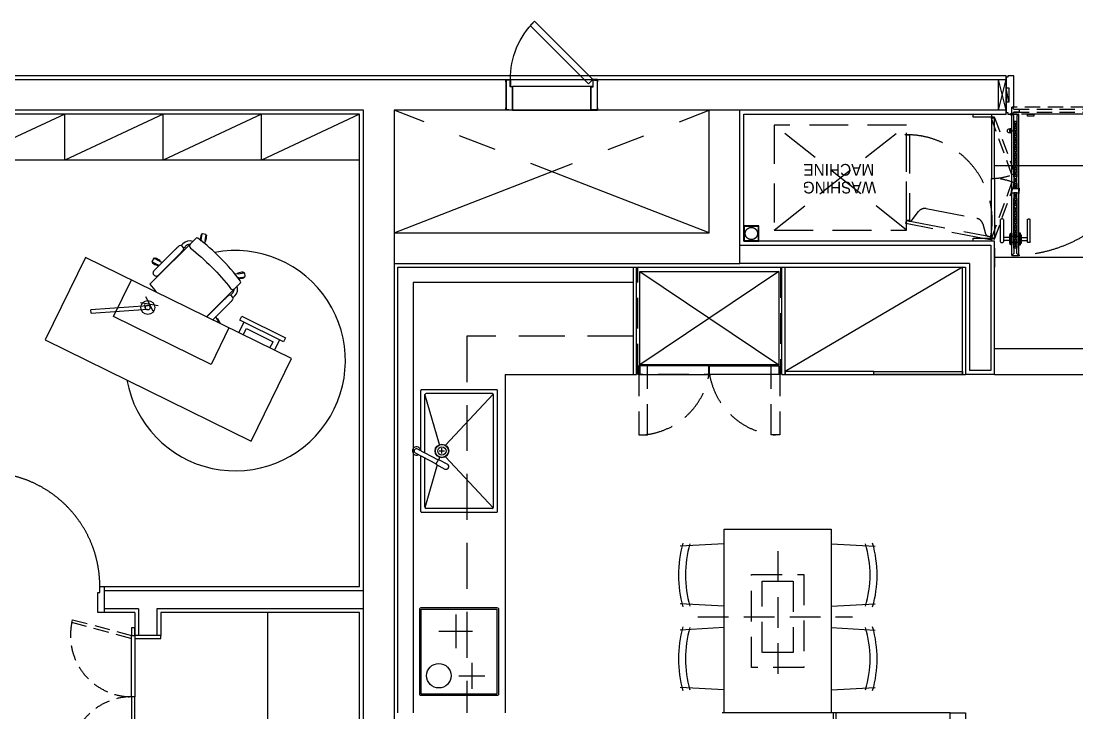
# Model space of a CAD drawing. Header units: millimetres. Extents: x 10000 to 302800, y 6800 to 229018.
# Drawn here: x 191841 to 198741, y 23342 to 27859 of the extents above; entities that cross this region are included whole.
import ezdxf

# ---------------------------------------------------------------- set-up
doc = ezdxf.new("R2010")
doc.units = ezdxf.units.MM
doc.header["$LTSCALE"] = 400
doc.header["$MEASUREMENT"] = 0
for name, pattern in [('X-ROOM TYPE-SR-1.3+1.7Bay$0$4402_Xref_Grd Flr Pln$0$HIDDEN', [0.375, 0.25, -0.125]), ('X-ROOM TYPE-SR-1.3+1.7Bay$0$CENTER', [2, 1.25, -0.25, 0.25, -0.25]), ('X-ROOM TYPE-SR-1.3+1.7Bay$0$CONTINOUS', [0]), ('X-ROOM TYPE-SR-1.3+1.7Bay$0$HIDDEN', [0.375, 0.25, -0.125]), ('X-ROOM TYPE-SR-1.3+1.7Bay$0$PHANTOM2', [1.25, 0.625, -0.125, 0.125, -0.125, 0.125, -0.125]), ('X-ROOM TYPE-SR-1.3+1.7Bay$0$X-ROOM TYPE-HOTEL-DS-1$0$DASHED', [3, 2, -1]), ('X-ROOM TYPE-SR-1.3+1.7Bay$0$X-ROOM TYPE-SR-2bay_1$0$X-ROOM TYPE-SR-1.3+1.7Bay$0$HIDDEN2', [4.7625, 3.175, -1.5875]), ('X-ROOM TYPE-SR-1.3+1.7Bay$0$X-ROOM TYPE-SR-2bay_1$0$X-ROOM TYPE-SR-3Bay$0$HIDDEN2', [4.7625, 3.175, -1.5875]), ('X-ROOM TYPE-SR-3Bay$0$CONTINOUS', [0]), ('X-ROOM TYPE-SR-3Bay$0$HIDDEN', [0.375, 0.25, -0.125]), ('X-ROOM TYPE-SR-3Bay$0$X-ROOM TYPE-SR-2bay_1$0$PHANTOM2', [1.25, 0.625, -0.125, 0.125, -0.125, 0.125, -0.125])]:
    doc.linetypes.add(name, pattern=pattern)
doc.layers.get('0').update_dxf_attribs({"linetype": 'CONTINUOUS'})
for name, color, linetype in [('A-TXT1', 3, 'CONTINUOUS'), ('X-INT-HOTEL-9F~20F$0$A-DOOR', 4, 'CONTINUOUS'), ('X-ROOM TYPE-SR-1.3+1.7Bay$0$.WA_Built-in_Lower', 252, 'CONTINUOUS'), ('X-ROOM TYPE-SR-1.3+1.7Bay$0$.WA_Door', 252, 'CONTINUOUS'), ('X-ROOM TYPE-SR-1.3+1.7Bay$0$.WA_Door Swing', 252, 'CONTINUOUS'), ('X-ROOM TYPE-SR-1.3+1.7Bay$0$.WA_Door-closed', 252, 'CONTINUOUS'), ('X-ROOM TYPE-SR-1.3+1.7Bay$0$.WA_Floor-Fin', 252, 'CONTINUOUS'), ('X-ROOM TYPE-SR-1.3+1.7Bay$0$.WA_FP_Furn', 252, 'X-ROOM TYPE-SR-1.3+1.7Bay$0$CONTINOUS'), ('X-ROOM TYPE-SR-1.3+1.7Bay$0$.WA_Light', 252, 'CONTINUOUS'), ('X-ROOM TYPE-SR-1.3+1.7Bay$0$.WA_METAL', 252, 'CONTINUOUS'), ('X-ROOM TYPE-SR-1.3+1.7Bay$0$.WA_Sani-Fix', 252, 'CONTINUOUS'), ('X-ROOM TYPE-SR-1.3+1.7Bay$0$.WA_SANIDRAIN', 252, 'CONTINUOUS'), ('X-ROOM TYPE-SR-1.3+1.7Bay$0$.WA_Wall', 252, 'CONTINUOUS'), ('X-ROOM TYPE-SR-1.3+1.7Bay$0$.WA_Wall-Fin', 252, 'CONTINUOUS'), ('X-ROOM TYPE-SR-1.3+1.7Bay$0$.WA_Wall-Finish', 252, 'CONTINUOUS'), ('X-ROOM TYPE-SR-1.3+1.7Bay$0$A-OPEN2', 252, 'X-ROOM TYPE-SR-1.3+1.7Bay$0$X-ROOM TYPE-HOTEL-DS-1$0$DASHED'), ('X-ROOM TYPE-SR-1.3+1.7Bay$0$A-WALD', 7, 'CONTINUOUS'), ('X-ROOM TYPE-SR-1.3+1.7Bay$0$WA_Door_Frame', 252, 'CONTINUOUS'), ('X-ROOM TYPE-SR-1.3+1.7Bay$0$WA_DoorHatch', 252, 'CONTINUOUS'), ('X-ROOM TYPE-SR-1.3+1.7Bay$0$WDHAT', 252, 'CONTINUOUS'), ('X-ROOM TYPE-SR-1.3+1.7Bay$0$X-ROOM TYPE-SR-1.3+1.7Bay$0$.WA_Furn', 252, 'CONTINUOUS'), ('X-ROOM TYPE-SR-1.3+1.7Bay$0$X-ROOM TYPE-SR-2bay_1$0$0-RefEdit0', 252, 'CONTINUOUS'), ('X-ROOM TYPE-SR-3Bay$0$.WA_Built-in_Lower', 252, 'CONTINUOUS'), ('X-ROOM TYPE-SR-3Bay$0$.WA_Door Swing', 252, 'CONTINUOUS'), ('X-ROOM TYPE-SR-3Bay$0$.WA_FP_Furn', 252, 'X-ROOM TYPE-SR-3Bay$0$CONTINOUS'), ('X-ROOM TYPE-SR-3Bay$0$.WA_Furn', 252, 'CONTINUOUS'), ('X-ROOM TYPE-SR-3Bay$0$.WA_Wall-Finish', 252, 'CONTINUOUS'), ('X-ROOM TYPE-SR-3Bay$0$A-WALD', 7, 'CONTINUOUS'), ('X-ROOM TYPE-SR-3Bay$0$X-ROOM TYPE-SR-2bay_1$0$__Door-bomba', 252, 'CONTINUOUS')]:
    doc.layers.add(name, color=color, linetype=linetype)
doc.styles.add('X-ROOM TYPE-SR-1.3+1.7Bay$0$X-ROOM TYPE-SR-2bay_1$0$X-ROOM TYPE-SR-1.3+1.7Bay$0$HY울릉도L', font='')
doc.styles.get('X-ROOM TYPE-SR-1.3+1.7Bay$0$X-ROOM TYPE-SR-2bay_1$0$X-ROOM TYPE-SR-1.3+1.7Bay$0$HY울릉도L').set_extended_font_data('HYGothic-Extra')

# ---------------------------------------------------------------- blocks, each defined once
blk = doc.blocks.new('X-ROOM TYPE-SR-1.3+1.7Bay$0$REF-604L')
at = {"layer": 'X-ROOM TYPE-SR-1.3+1.7Bay$0$.WA_Built-in_Lower', "ltscale": 2}
for p, q in [((-454, 27), (454, 638)), ((454, 27), (-454, 638))]:
    blk.add_line(p, q, dxfattribs=at)
at = {"layer": 'X-ROOM TYPE-SR-1.3+1.7Bay$0$.WA_Built-in_Lower', "linetype": 'X-ROOM TYPE-SR-1.3+1.7Bay$0$HIDDEN', "ltscale": 2}
for points in [[(-461, 643), (-461, 1095), (-404, 1095), (-404, 643)], [(461, 643), (461, 1095), (404, 1095), (404, 643)], [(-466, 700), (466, 700), (466, 0), (-466, 0)]]:
    blk.add_lwpolyline(points, close=True, dxfattribs=at)
at = {"layer": 'X-ROOM TYPE-SR-1.3+1.7Bay$0$.WA_Built-in_Lower'}
for points in [[(-454, 700), (-2, 700), (-2, 643), (-454, 643)], [(2, 643), (454, 643), (454, 700), (2, 700)], [(-454, 638), (454, 638), (454, 27), (-454, 27)]]:
    blk.add_lwpolyline(points, close=True, dxfattribs=at)
at = {"layer": 'X-ROOM TYPE-SR-1.3+1.7Bay$0$.WA_Built-in_Lower', "linetype": 'X-ROOM TYPE-SR-1.3+1.7Bay$0$HIDDEN', "ltscale": 2}
for centre, start, end in [((-470.1, 621.9), 9.47317, 85.45172), ((470.1, 621.9), 94.54828, 170.52683)]:
    blk.add_arc(centre, 474.6, start, end, dxfattribs=at)
blk = doc.blocks.new('X-ROOM TYPE-SR-1.3+1.7Bay$0$X-ROOM TYPE-SR-2bay_1$0$WASHING MACHINE')
at = {"layer": 'X-ROOM TYPE-SR-1.3+1.7Bay$0$X-ROOM TYPE-SR-2bay_1$0$0-RefEdit0', "color": 8, "linetype": 'X-ROOM TYPE-SR-1.3+1.7Bay$0$X-ROOM TYPE-SR-2bay_1$0$X-ROOM TYPE-SR-1.3+1.7Bay$0$HIDDEN2', "ltscale": 0.2}
for p, q in [((0, 343), (-864, -343)), ((-864, 343), (0, -343))]:
    blk.add_line(p, q, dxfattribs=at)
for points in [[(-1414, 385.5), (-1410.2, 405.2), (-860.2, 299.6), (-864, 280), (-1414, 385.5)], [(-864, -280), (-884, -280), (-884, 280), (-864, 280), (-864, -280)]]:
    blk.add_lwpolyline(points, dxfattribs=at)
blk.add_lwpolyline([(-864, 280), (-881.3, 283.3, 0.284079), (-901, 275.8), (-942.6, 221.4, -0.284079), (-991.8, 202.7), (-1323.9, 266.4, -0.284079), (-1362.6, 302), (-1381.2, 368, 0.284079), (-1396.6, 382.2), (-1414, 385.5)], format="xyb", dxfattribs=at)
blk.add_lwpolyline([(-864, 343), (-864, -343), (0, -343), (0, 343)], close=True, dxfattribs=at)
blk.add_arc((-864, 280), 560, 167.09298, 279.13969, dxfattribs=at)
at = {"layer": 'X-ROOM TYPE-SR-1.3+1.7Bay$0$X-ROOM TYPE-SR-2bay_1$0$0-RefEdit0', "color": 8, "linetype": 'X-ROOM TYPE-SR-1.3+1.7Bay$0$X-ROOM TYPE-SR-2bay_1$0$X-ROOM TYPE-SR-1.3+1.7Bay$0$HIDDEN2', "ltscale": 0.2, "style": 'X-ROOM TYPE-SR-1.3+1.7Bay$0$X-ROOM TYPE-SR-2bay_1$0$X-ROOM TYPE-SR-1.3+1.7Bay$0$HY울릉도L'}
for s, p in [('WASHING', (-665.6, 26.5)), ('MACHINE', (-653.2, -89.5))]:
    blk.add_text(s, height=76.8, dxfattribs=at).set_placement(p)
blk = doc.blocks.new('X-ROOM TYPE-SR-1.3+1.7Bay$0$X-ROOM TYPE-SR-1.3+1.7Bay$0$X-ROOM TYPE-SR-1.3+1.7Bay$0$A$Ca1b52838')
at = {"layer": 'X-ROOM TYPE-SR-1.3+1.7Bay$0$.WA_Sani-Fix', "ltscale": 150}
for p, q in [((420, 390), (420, 170)), ((530, 280), (310, 280)), ((130, 260), (130, 90)), ((215, 175), (45, 175))]:
    blk.add_line(p, q, dxfattribs=at)
blk.add_lwpolyline([(10, 515), (565, 515, -0.414214), (575, 505), (575, 10, -0.414214), (565, 0), (10, 0, -0.414214), (0, 10), (0, 505, -0.414214)], format="xyb", close=True, dxfattribs=at)
blk.add_lwpolyline([(10, 505), (565, 505), (565, 10), (10, 10)], close=True, dxfattribs=at)
blk.add_circle((130, 390), 80, dxfattribs=at)
blk = doc.blocks.new('X-ROOM TYPE-SR-1.3+1.7Bay$0$X-ROOM TYPE-SR-1.3+1.7Bay$0$X-ROOM TYPE-SR-1.3+1.7Bay$0$A$Ca76cda80')
at = {"layer": 'X-ROOM TYPE-SR-1.3+1.7Bay$0$.WA_Sani-Fix'}
for p, q in [((0, 795), (0, 5)), ((495, 800), (5, 800)), ((25, 765), (25, 757)), ((25, 765), (25, 35)), ((27.3, 771.4), (338.6, 437.4)), ((35, 775), (465, 775)), ((393.5, 491.4), (473.3, 770.6)), ((475, 765), (475, 445.1)), ((500, 795), (500, 431.9)), ((385, 455.2), (326.6, 485.9)), ((401.8, 487), (343.4, 517.7)), ((385, 455.2), (401.8, 487)), ((536.4, 412.8), (400.4, 484.3)), ((362.6, 417.5), (362.6, 382.5)), ((379.2, 441.3), (383.4, 456)), ((520.6, 387.2), (386.4, 457.8)), ((27.3, 28.6), (338.6, 362.6)), ((380.1, 400), (345.1, 400)), ((379.2, 358.7), (473.3, 29.4)), ((475, 411.2), (475, 35)), ((500, 398.1), (500, 5)), ((35, 25), (465, 25)), ((5, 0), (495, 0))]:
    blk.add_line(p, q, dxfattribs=at)
for radius in [44.5, 42.5, 27.5]:
    blk.add_circle((362.6, 400), radius, dxfattribs=at)
for centre, radius, start, end in [((5, 795), 5, 90, 180), ((35, 765), 10, 90, 180), ((465, 765), 10, 0, 90), ((495, 795), 5, 0, 90), ((335, 501.8), 18, 62.24537, 242.24537), ((528.5, 400), 27.5, 185.21371, 119.27704), ((528.5, 400), 15, 238.32081, 58.32081), ((5, 5), 5, 180, 270), ((35, 35), 10, 180, 270), ((465, 35), 10, 270, 0), ((495, 5), 5, 270, 0)]:
    blk.add_arc(centre, radius, start, end, dxfattribs=at)
blk = doc.blocks.new('X-ROOM TYPE-SR-1.3+1.7Bay$0$A$C025413A3')
at = {"layer": 'X-ROOM TYPE-SR-1.3+1.7Bay$0$.WA_SANIDRAIN', "color": 8, "linetype": 'X-ROOM TYPE-SR-1.3+1.7Bay$0$HIDDEN', "ltscale": 100, "elevation": 0}
for points in [[(0, 0), (100, 0), (100, 100), (0, 100)], [(3.8, 3.8), (96.2, 3.8), (96.2, 96.1), (3.8, 96.1)]]:
    blk.add_lwpolyline(points, close=True, dxfattribs=at)
at = {"layer": 'X-ROOM TYPE-SR-1.3+1.7Bay$0$.WA_SANIDRAIN', "color": 8, "linetype": 'X-ROOM TYPE-SR-1.3+1.7Bay$0$HIDDEN', "ltscale": 100}
blk.add_circle((49.9, 50, 0), 39.9, dxfattribs=at)
blk = doc.blocks.new('X-ROOM TYPE-SR-1.3+1.7Bay$0$A$C4E1533E5')
at = {"layer": 'X-ROOM TYPE-SR-1.3+1.7Bay$0$WA_DoorHatch', "color": 8, "linetype": 'X-ROOM TYPE-SR-1.3+1.7Bay$0$HIDDEN'}
for p, q in [((-917, 280.4), (-515.1, 280.4)), ((-905, 268.4), (-917, 280.4)), ((-838.5, 290.7), (-781.5, 290.7)), ((-829.9, 280.4), (-829.9, 225.1)), ((-820, 295.7), (-820, 335.7)), ((-800, 295.7), (-800, 335.7)), ((-790.1, 280.4), (-790.1, 225.1)), ((-515.1, 283.4), (-500.1, 283.4)), ((-515.1, 280.4), (-500.1, 280.4)), ((-515.1, 280.4), (-515.1, 235.4)), ((-485, 283.4), (-500, 283.4)), ((-485, 280.4), (-500, 280.4)), ((-485.1, 280.4), (0, 280.4, 0)), ((-485, 280.4), (-485.1, 235.4)), ((-917, 235.4, 0), (-507.1, 235.4)), ((-515.1, 268.4), (-898.1, 268.4)), ((-515.1, 247.4), (-898.1, 247.4)), ((-838.5, 225.1), (-781.5, 225.1)), ((-820, 220.1), (-820, 180.1)), ((-800, 220.1), (-800, 180.1)), ((-515.1, 235.4), (-485.1, 235.4)), ((-515.1, 235.4), (-500.1, 235.4)), ((-515.1, 232.4), (-500.1, 232.4)), ((-485, 235.4), (-500, 235.4)), ((-485, 232.4), (-500, 232.4)), ((-12, 268.4, 0), (-485.1, 268.4)), ((-12, 247.4, 0), (-485.1, 247.4)), ((-485.1, 235.4), (0, 235.4, 0))]:
    blk.add_line(p, q, dxfattribs=at)
at = {"layer": 'X-ROOM TYPE-SR-1.3+1.7Bay$0$WA_DoorHatch', "color": 8, "linetype": 'X-ROOM TYPE-SR-1.3+1.7Bay$0$HIDDEN', "ltscale": 100}
for p, q in [((0, 280.4, 0), (-12, 268.4, 0)), ((0, 235.4, 0), (-12, 247.4, 0))]:
    blk.add_line(p, q, dxfattribs=at)
at = {"layer": 'X-ROOM TYPE-SR-1.3+1.7Bay$0$WA_DoorHatch', "color": 8, "linetype": 'X-ROOM TYPE-SR-1.3+1.7Bay$0$HIDDEN'}
for points in [[(-828.3, 355.7), (-683.1, 355.7)], [(-781.5, 290.7), (-771.8, 290.7), (-771.8, 280.4), (-848.2, 280.4), (-848.2, 290.7), (-838.5, 290.7)], [(-781.5, 290.7), (-781.5, 295.7), (-838.5, 295.7), (-838.5, 290.7)], [(-683.1, 335.7), (-828.3, 335.7)], [(-781.5, 225.1), (-771.8, 225.1), (-771.8, 235.4), (-848.2, 235.4), (-848.2, 225.1), (-838.5, 225.1)], [(-781.5, 225.1), (-781.5, 220.1), (-838.5, 220.1), (-838.5, 225.1)], [(-683.1, 180.1), (-828.3, 180.1)], [(-828.3, 160.1), (-683.1, 160.1)]]:
    blk.add_lwpolyline(points, dxfattribs=at)
at = {"layer": 'X-ROOM TYPE-SR-1.3+1.7Bay$0$WA_DoorHatch', "color": 8, "linetype": 'X-ROOM TYPE-SR-1.3+1.7Bay$0$HIDDEN', "elevation": 0}
blk.add_lwpolyline([(-869, 268.4), (-905, 268.4), (-917, 280.4), (-917, 235.4), (-905, 247.4), (-869, 247.4)], close=True, dxfattribs=at)
at = {"layer": 'X-ROOM TYPE-SR-1.3+1.7Bay$0$WA_DoorHatch', "color": 8, "linetype": 'X-ROOM TYPE-SR-1.3+1.7Bay$0$HIDDEN', "ltscale": 111, "elevation": 0}
blk.add_lwpolyline([(-102, 280.4), (-143.8, 280.4), (-143.8, 293), (-102, 293)], close=True, dxfattribs=at)
at = {"layer": 'X-ROOM TYPE-SR-1.3+1.7Bay$0$WA_DoorHatch', "color": 8, "linetype": 'X-ROOM TYPE-SR-1.3+1.7Bay$0$HIDDEN', "ltscale": 100}
blk.add_lwpolyline([(-48, 268.4), (-12, 268.4), (0, 280.4), (0, 235.4), (-12, 247.4), (-48, 247.4)], close=True, dxfattribs=at)
blk.add_circle((4, 281.4, 0), 6, dxfattribs=at)
at = {"layer": 'X-ROOM TYPE-SR-1.3+1.7Bay$0$WA_DoorHatch', "color": 8, "linetype": 'X-ROOM TYPE-SR-1.3+1.7Bay$0$HIDDEN'}
for centre, radius, start, end in [((-820.4, 345.7), 12.8, 128.41928, 231.58072), ((-691, 345.7), 12.8, 308.41928, 51.58072), ((-515.1, 280.4), 3, 90, 180), ((-485, 280.4), 3, 359.92305, 89.92305), ((-515.1, 235.4), 3, 180, 270), ((-485, 235.4), 3, 270.07695, 0.07695), ((-820.4, 170.1), 12.8, 128.41928, 231.58072), ((-691, 170.1), 12.8, 308.41928, 51.58072)]:
    blk.add_arc(centre, radius, start, end, dxfattribs=at)
blk = doc.blocks.new('X-ROOM TYPE-SR-1.3+1.7Bay$0$DoorLever')
at = {"layer": 'X-ROOM TYPE-SR-1.3+1.7Bay$0$WA_DoorHatch', "color": 8, "linetype": 'X-ROOM TYPE-SR-1.3+1.7Bay$0$HIDDEN', "ltscale": 10}
for p, q in [((-28.5, 10.3), (28.5, 10.3)), ((-10, 15.3), (-10, 55.3)), ((10, 15.3), (10, 55.3))]:
    blk.add_line(p, q, dxfattribs=at)
for points in [[(-18.3, 75.3), (126.9, 75.3)], [(28.5, 10.3), (38.2, 10.3), (38.2, 0), (-38.2, 0), (-38.2, 10.3), (-28.5, 10.3)], [(28.5, 10.3), (28.5, 15.3), (-28.5, 15.3), (-28.5, 10.3)], [(126.9, 55.3), (-18.3, 55.3)]]:
    blk.add_lwpolyline(points, dxfattribs=at)
for centre, start, end in [((-10.4, 65.3), 128.41928, 231.58072), ((119, 65.3), 308.41928, 51.58072)]:
    blk.add_arc(centre, 12.8, start, end, dxfattribs=at)
blk = doc.blocks.new('X-ROOM TYPE-SR-1.3+1.7Bay$0$A$C2C2E16A4')
at = {"layer": 'X-ROOM TYPE-SR-1.3+1.7Bay$0$.WA_Door'}
h = blk.add_hatch(dxfattribs=at)
h.set_pattern_fill('_USER', color=256, scale=2, angle=407.28619, style=0, pattern_type=0)
h.set_pattern_definition([(312.7138112, (-186875.133, 561027.7054), (-1.469502205, -1.3566736044), [])])
h.paths.add_polyline_path([(-261, 108.9, 0.414214), (-245.4, 94.5), (-246.6, 124.5, 0.414214)])
h = blk.add_hatch(dxfattribs=at)
h.set_pattern_fill('_USER', color=256, scale=2, angle=407.28619, style=0, pattern_type=0)
h.set_pattern_definition([(312.7138112, (-186875.5364, 561027.707), (-1.469502205, -1.3566736044), [])])
h.paths.add_polyline_path([(-260.6, 108.9, 0.414214), (-245, 94.5), (-246.2, 124.5, 0.414214)])
at = {"layer": 'X-ROOM TYPE-SR-1.3+1.7Bay$0$.WA_Door', "ltscale": 150}
for p, q in [((-293, 875.4, 0), (-272, 831.4, 0)), ((-293, 831.4, 0), (-272, 875.4, 0)), ((-293, 831.4, 0), (-272, 788.4, 0)), ((-293, 788.4, 0), (-272, 831.4, 0)), ((-293, 788.4, 0), (-272, 743.4, 0)), ((-293, 743.4, 0), (-272, 788.4, 0)), ((-293, 743.4, 0), (-272, 698.4, 0)), ((-293, 698.4, 0), (-272, 743.4, 0)), ((-293, 698.4, 0), (-272, 653.4, 0)), ((-293, 653.4, 0), (-272, 698.4, 0)), ((-293, 653.4, 0), (-272, 595.3, 0)), ((-293, 595.3, 0), (-272, 653.4, 0)), ((-293, 595.3, 0), (-272, 550.3, 0)), ((-293, 550.3, 0), (-272, 595.3, 0)), ((-293, 514.9, 0), (-272, 550.3, 0)), ((-293, 550.3, 0), (-272, 514.9, 0)), ((-293, 485.3, 0), (-272, 453.2)), ((-293, 453.2), (-272, 485.3, 0)), ((-293, 408.2), (-272, 453.2)), ((-293, 453.2), (-272, 408.2)), ((-293, 408.2), (-272, 363.2)), ((-293, 363.2), (-272, 408.2)), ((-293, 363.2), (-272, 318.2)), ((-293, 318.2), (-272, 363.2)), ((-293, 318.2), (-272, 273.2)), ((-293, 273.2), (-272, 318.2)), ((-293, 273.2), (-272, 228.2)), ((-293, 228.2), (-272, 273.2)), ((-293, 228.2), (-272, 183.2)), ((-293, 183.2), (-272, 228.2)), ((-293, 183.2), (-272, 138.2)), ((-293, 138.2), (-272, 183.2)), ((-293, 138.2), (-272, 93.2)), ((-293, 93.2), (-272, 138.2)), ((-293, 93.2), (-272, 48.2)), ((-293, 48.2), (-272, 93.2))]:
    blk.add_line(p, q, dxfattribs=at)
at = {"layer": 'X-ROOM TYPE-SR-1.3+1.7Bay$0$.WA_Door'}
for p, q in [((-245.4, 94.5), (-246.6, 124.5)), ((-245, 94.5, 0), (-246.2, 124.5, 0))]:
    blk.add_line(p, q, dxfattribs=at)
at = {"layer": 'X-ROOM TYPE-SR-1.3+1.7Bay$0$.WA_Door', "ltscale": 150, "elevation": 0}
for points in [[(-272, 831.4), (-293, 831.4), (-293, 875.4), (-272, 875.4)], [(-272, 788.4), (-293, 788.4), (-293, 831.4), (-272, 831.4)], [(-272, 743.4), (-293, 743.4), (-293, 788.4), (-272, 788.4)], [(-272, 698.4), (-293, 698.4), (-293, 743.4), (-272, 743.4)], [(-272, 653.4), (-293, 653.4), (-293, 698.4), (-272, 698.4)], [(-272, 595.3), (-293, 595.3), (-293, 653.4), (-272, 653.4)], [(-272, 550.3), (-293, 550.3), (-293, 595.3), (-272, 595.3)], [(-272, 550.3), (-293, 550.3), (-293, 514.9), (-272, 514.9)]]:
    blk.add_lwpolyline(points, close=True, dxfattribs=at)
at = {"layer": 'X-ROOM TYPE-SR-1.3+1.7Bay$0$.WA_Door', "ltscale": 150}
for points in [[(-272, 453.2), (-293, 453.2), (-293, 485.3), (-272, 485.3)], [(-272, 453.2), (-293, 453.2), (-293, 408.2), (-272, 408.2)], [(-272, 363.2), (-293, 363.2), (-293, 408.2), (-272, 408.2)], [(-272, 318.2), (-293, 318.2), (-293, 363.2), (-272, 363.2)], [(-272, 273.2), (-293, 273.2), (-293, 318.2), (-272, 318.2)], [(-272, 228.2), (-293, 228.2), (-293, 273.2), (-272, 273.2)], [(-272, 183.2), (-293, 183.2), (-293, 228.2), (-272, 228.2)], [(-272, 138.2), (-293, 138.2), (-293, 183.2), (-272, 183.2)], [(-272, 93.2), (-293, 93.2), (-293, 138.2), (-272, 138.2)], [(-272, 48.2), (-293, 48.2), (-293, 93.2), (-272, 93.2)], [(-272, 48.2), (-272, 12.2), (-260, 0.2), (-305, 0.2), (-293, 12.2), (-293, 48.2)]]:
    blk.add_lwpolyline(points, close=True, dxfattribs=at)
at = {"layer": 'X-ROOM TYPE-SR-1.3+1.7Bay$0$.WA_Door'}
for centre in [(-246, 109.5), (-245.6, 109.5, 0)]:
    blk.add_circle(centre, 15, dxfattribs=at)
at = {"layer": 'X-ROOM TYPE-SR-1.3+1.7Bay$0$.WA_Door-closed'}
for p, q in [((-305, 923.4, 0), (-305, 507, 0)), ((-260, 923.4, 0), (-260, 514.9, 0)), ((-305, 485.3, 0), (-305, 0.2)), ((-260, 485.3, 0), (-260, 0.2))]:
    blk.add_line(p, q, dxfattribs=at)
at = {"layer": 'X-ROOM TYPE-SR-1.3+1.7Bay$0$.WA_Door-closed', "elevation": 0}
blk.add_lwpolyline([(-272, 875.4), (-272, 911.4), (-260, 923.4), (-305, 923.4), (-293, 911.4), (-293, 875.4)], close=True, dxfattribs=at)
at = {"layer": 'X-ROOM TYPE-SR-1.3+1.7Bay$0$WA_DoorHatch', "linetype": 'X-ROOM TYPE-SR-1.3+1.7Bay$0$HIDDEN', "ltscale": 10}
for p, q in [((-260, 836.3, 0), (-315.2, 836.3, 0)), ((-260, 796.5, 0), (-315.2, 796.5, 0))]:
    blk.add_line(p, q, dxfattribs=at)
at = {"layer": 'X-ROOM TYPE-SR-1.3+1.7Bay$0$WA_DoorHatch', "linetype": 'X-ROOM TYPE-SR-1.3+1.7Bay$0$HIDDEN', "ltscale": 22}
for p, q in [((-308, 515.3, 0), (-308, 500.3, 0)), ((-308, 514.9, 0), (-308, 499.9, 0)), ((-308, 485.3, 0), (-308, 500.3, 0)), ((-308, 484.9, 0), (-308, 499.9, 0)), ((-305, 515.3, 0), (-305, 485.3, 0)), ((-305, 515.3, 0), (-305, 500.3, 0)), ((-260, 514.9, 0), (-305, 514.9, 0)), ((-305, 514.9, 0), (-305, 484.9, 0)), ((-305, 514.9, 0), (-305, 499.9, 0)), ((-305, 485.3, 0), (-305, 500.3, 0)), ((-305, 484.9, 0), (-305, 499.9, 0)), ((-260, 485.3, 0), (-305, 485.3, 0)), ((-260, 515.3, 0), (-260, 500.3, 0)), ((-260, 514.9, 0), (-260, 499.9, 0)), ((-260, 485.3, 0), (-260, 500.3, 0)), ((-260, 484.9, 0), (-260, 499.9, 0)), ((-257, 515.3, 0), (-257, 500.3, 0)), ((-257, 514.9, 0), (-257, 499.9, 0)), ((-257, 485.3, 0), (-257, 500.3, 0)), ((-257, 484.9, 0), (-257, 499.9, 0))]:
    blk.add_line(p, q, dxfattribs=at)
for centre, start, end in [((-305, 515.3, 0), 90, 180), ((-305, 514.9, 0), 90, 180), ((-305, 485.3, 0), 180.07695, 270.07695), ((-305, 484.9, 0), 180.07695, 270.07695), ((-260, 515.3, 0), 0, 90), ((-260, 514.9, 0), 0, 90), ((-260, 485.3, 0), 269.92305, 359.92305), ((-260, 484.9, 0), 269.92305, 359.92305)]:
    blk.add_arc(centre, 3, start, end, dxfattribs=at)
at = {"layer": 'X-ROOM TYPE-SR-1.3+1.7Bay$0$WDHAT', "extrusion": (0, 0, -1), "zscale": -1, "rotation": 270}
blk.add_blockref('X-ROOM TYPE-SR-1.3+1.7Bay$0$DoorLever', (305, 816.4, 0), dxfattribs=at)
at = {"layer": 'X-ROOM TYPE-SR-1.3+1.7Bay$0$WDHAT', "extrusion": (0, 0, -1), "xscale": -1, "zscale": -1, "rotation": 90}
blk.add_blockref('X-ROOM TYPE-SR-1.3+1.7Bay$0$DoorLever', (260, 816.4, 0), dxfattribs=at)
blk = doc.blocks.new('X-ROOM TYPE-SR-1.3+1.7Bay$0$D')
at = {"ltscale": 0.1}
for p, q in [((-17263.2, -559905.5, 0.3), (-17213.2, -560105.5, 0.3)), ((-17213.2, -559905.5, 0.3), (-17263.2, -560105.7, 0.3)), ((-16213.2, -559905.5, 0.3), (-16163.2, -560105.5, 0.3)), ((-16163.2, -559905.5, 0.3), (-16213.2, -560105.7, 0.3)), ((-17196.1, -559958.6, 0.3), (-17213.2, -560052.8, 0.3)), ((-16213.2, -559958.6, 0.3), (-16230.4, -560052.8, 0.3))]:
    blk.add_line(p, q, dxfattribs=at)
at = {"ltscale": 0.1, "elevation": 0.3}
for points in [[(-17213.2, -559905.5), (-17263.2, -559905.5), (-17263.2, -560105.7), (-17213.2, -560105.6)], [(-16163.2, -559905.5), (-16213.2, -559905.5), (-16213.2, -560105.7), (-16163.2, -560105.6)], [(-17196.1, -559958.6), (-17213.2, -559958.6), (-17213.2, -560052.8), (-17196.1, -560052.8)], [(-16213.2, -559958.6), (-16230.4, -559958.6), (-16230.4, -560052.8), (-16213.2, -560052.8)]]:
    blk.add_lwpolyline(points, close=True, dxfattribs=at)
at = {"layer": 'X-ROOM TYPE-SR-1.3+1.7Bay$0$.WA_Door', "linetype": 'X-ROOM TYPE-SR-1.3+1.7Bay$0$CENTER'}
blk.add_arc((-17175.8, -559880.7, 0.3), 924.5, 0.01413, 87.1782, dxfattribs=at)
at = {"layer": 'X-ROOM TYPE-SR-1.3+1.7Bay$0$.WA_Door-closed'}
blk.add_line((-17175.2, -559880.5, 0.3), (-17130.2, -559880.5, 0.3), dxfattribs=at)
at = {"layer": 'X-ROOM TYPE-SR-1.3+1.7Bay$0$.WA_Wall'}
blk.add_line((-17213.2, -560120.6, 0.3), (-17213.2, -559920.6, 0.3), dxfattribs=at)
at = {"layer": 'X-ROOM TYPE-SR-1.3+1.7Bay$0$.WA_Wall-Fin'}
for p, q in [((-17213.2, -559880.7, 0.3), (-17213.2, -560130.5, 0.3)), ((-16213.2, -560130.5, 0.3), (-16213.2, -559880.6, 0.3))]:
    blk.add_line(p, q, dxfattribs=at)
at = {"layer": 'X-ROOM TYPE-SR-1.3+1.7Bay$0$WA_Door_Frame', "elevation": 0.3}
for points in [[(-17213.2, -559890.5), (-17201.2, -559890.5), (-17201.2, -559880.5), (-17175.2, -559880.5), (-17175.2, -559925.5), (-17163.2, -559925.5), (-17163.2, -560115.9), (-17163.2, -560115.9), (-17163.2, -560130.7), (-17201.2, -560130.7), (-17201.2, -560120.7), (-17213.2, -560120.7), (-17213.2, -559890.5)], [(-17213.2, -559890.5), (-17201.2, -559890.5), (-17201.2, -559880.5), (-17175.2, -559880.5), (-17175.2, -559925.5), (-17163.2, -559925.5), (-17163.2, -560115.9), (-17163.2, -560115.9), (-17163.2, -560130.7), (-17201.2, -560130.7), (-17201.2, -560120.7), (-17213.2, -560120.7), (-17213.2, -559890.5)], [(-16213.2, -559890.5), (-16225.2, -559890.5), (-16225.2, -559880.5), (-16251.2, -559880.5), (-16251.2, -559925.5), (-16263.2, -559925.5), (-16263.2, -560115.9), (-16263.2, -560115.9), (-16263.2, -560130.7), (-16225.2, -560130.7), (-16225.2, -560120.7), (-16213.2, -560120.7), (-16213.2, -559890.5)]]:
    blk.add_lwpolyline(points, dxfattribs=at)
at = {"layer": 'X-ROOM TYPE-SR-1.3+1.7Bay$0$.WA_Door', "xscale": -1}
for name, p in [('X-ROOM TYPE-SR-1.3+1.7Bay$0$A$C2C2E16A4', (-17435.2, -559880.7, 0.3)), ('X-ROOM TYPE-SR-1.3+1.7Bay$0$A$C4E1533E5', (-17175.2, -560160.9, 0.3))]:
    blk.add_blockref(name, p, dxfattribs=at)
blk = doc.blocks.new('X-ROOM TYPE-SR-1.3+1.7Bay')
at = {"layer": 'X-ROOM TYPE-SR-1.3+1.7Bay$0$.WA_Built-in_Lower'}
for p, q in [((216863.9, 62806.2), (218353.8, 62806.2)), ((219773.8, 60596.2), (219773.8, 62806.2)), ((217963.9, 60596.2), (216763.9, 60596.2)), ((216783.9, 60596.2), (216783.9, 59896.2)), ((217943.9, 60596.2), (217943.9, 59896.2)), ((217963.9, 60596.2), (217963.9, 59896.2)), ((219773.8, 60596.2), (218913.9, 60596.2)), ((218913.9, 60596.2), (218913.9, 59896.2)), ((218933.9, 60596.2), (218933.9, 59896.2))]:
    blk.add_line(p, q, dxfattribs=at)
blk.add_lwpolyline([(218933.9, 59996.2), (220373.8, 59996.2), (220373.8, 62806.2)], dxfattribs=at)
at = {"layer": 'X-ROOM TYPE-SR-1.3+1.7Bay$0$.WA_Built-in_Lower', "linetype": 'X-ROOM TYPE-SR-1.3+1.7Bay$0$HIDDEN', "ltscale": 3}
blk.add_lwpolyline([(218933.9, 60346.2), (220023.8, 60346.2), (220023.8, 62806.2)], dxfattribs=at)
at = {"layer": 'X-ROOM TYPE-SR-1.3+1.7Bay$0$.WA_Built-in_Lower'}
for points in [[(216783.9, 60596.2), (217363.9, 60596.2), (217363.9, 60576.2), (216783.9, 60576.2)], [(217943.9, 60596.2), (217363.9, 60596.2), (217363.9, 60576.2), (217943.9, 60576.2)]]:
    blk.add_lwpolyline(points, close=True, dxfattribs=at)
at = {"layer": 'X-ROOM TYPE-SR-1.3+1.7Bay$0$.WA_Door Swing', "linetype": 'X-ROOM TYPE-SR-1.3+1.7Bay$0$HIDDEN'}
for points in [[(216575.1, 59713.1), (216441.7, 59346.6), (216460.5, 59339.8), (216593.9, 59706.2)], [(216575.1, 58919.3), (216441.7, 59285.8), (216460.5, 59292.7), (216593.9, 58926.2)]]:
    blk.add_lwpolyline(points, close=True, dxfattribs=at)
at = {"layer": 'X-ROOM TYPE-SR-1.3+1.7Bay$0$.WA_Door Swing'}
for points in [[(216593.9, 59706.2), (216593.9, 59316.2), (216573.9, 59316.2), (216573.9, 59706.2)], [(216713.9, 59706.2), (216593.9, 59706.2), (216593.9, 59726.2), (216713.9, 59726.2)], [(216593.9, 58916.2), (216593.9, 59316.2), (216573.9, 59316.2), (216573.9, 58916.2)], [(216713.9, 58896.2), (216593.9, 58896.2), (216593.9, 58916.2), (216713.9, 58916.2)]]:
    blk.add_lwpolyline(points, close=True, dxfattribs=at)
at = {"layer": 'X-ROOM TYPE-SR-1.3+1.7Bay$0$.WA_Door Swing', "linetype": 'X-ROOM TYPE-SR-1.3+1.7Bay$0$HIDDEN'}
for centre, start, end in [((216594.7, 59706.5), 246.96154, 266.94323), ((216594.7, 58925.9), 93.05677, 113.03846)]:
    blk.add_arc(centre, 390.8, start, end, dxfattribs=at)
at = {"layer": 'X-ROOM TYPE-SR-1.3+1.7Bay$0$.WA_Floor-Fin'}
for p, q in [((216573.9, 60596.3), (215423.9, 60596.3)), ((216573.9, 60426.3), (215423.9, 60426.3)), ((216578.9, 59831.3), (215423.9, 59831.3)), ((216578.9, 59231.3), (215423.9, 59231.3)), ((215499, 58896.5), (216398.9, 58896.5))]:
    blk.add_line(p, q, dxfattribs=at)
at = {"layer": 'X-ROOM TYPE-SR-1.3+1.7Bay$0$.WA_FP_Furn', "ltscale": 0.2}
for p, q in [((217641.3, 62656.2), (217354.3, 62640.8)), ((218341.3, 62656.2), (218628.4, 62640.8)), ((217641.3, 62249.7), (217354.3, 62265.2)), ((218341.3, 62249.7), (218628.4, 62265.2)), ((217641.3, 62109.5), (217354.3, 62094)), ((218341.3, 62109.5), (218628.4, 62094)), ((217641.3, 61703), (217354.3, 61718.5)), ((218341.3, 61703), (218628.4, 61718.5))]:
    blk.add_line(p, q, dxfattribs=at)
blk.add_lwpolyline([(217641.3, 62806.2), (218341.3, 62806.2), (218341.3, 61606.2), (217641.3, 61606.2)], close=True, dxfattribs=at)
for centre, radius, start, end in [((218092.5, 62453), 750.5, 163.92943, 196.07057), ((218092.5, 62453), 704.7, 163.24662, 196.75338), ((217890.1, 62453), 704.7, 343.24662, 16.75338), ((217890.1, 62453), 750.5, 343.92943, 16.07057), ((218092.5, 61906.2), 750.5, 163.92943, 196.07057), ((218092.5, 61906.2), 704.7, 163.24662, 196.75338), ((217890.1, 61906.2), 704.7, 343.24662, 16.75338), ((217890.1, 61906.2), 750.5, 343.92943, 16.07057)]:
    blk.add_arc(centre, radius, start, end, dxfattribs=at)
at = {"layer": 'X-ROOM TYPE-SR-1.3+1.7Bay$0$.WA_Light', "linetype": 'X-ROOM TYPE-SR-1.3+1.7Bay$0$4402_Xref_Grd Flr Pln$0$HIDDEN', "ltscale": 2}
for p, q in [((217991.3, 61751.1), (217991.3, 62595.1)), ((218512.9, 62179.6), (217503, 62179.6))]:
    blk.add_line(p, q, dxfattribs=at)
for points in [[(217821.6, 62509.2), (218163.3, 62509.2), (218163.3, 61903.3), (217821.6, 61903.3)], [(217891.6, 62412.6), (218093.3, 62412.6), (218093.3, 61946.7), (217891.6, 61946.7)]]:
    blk.add_lwpolyline(points, close=True, dxfattribs=at)
at = {"layer": 'X-ROOM TYPE-SR-1.3+1.7Bay$0$.WA_METAL'}
for points in [[(216763.9, 62906.2), (216863.9, 62906.2), (216863.9, 62806.2), (216763.9, 62806.2)], [(217628.8, 62906.2), (217608.8, 62906.2), (217608.8, 62806.2), (217628.8, 62806.2)]]:
    blk.add_lwpolyline(points, close=True, dxfattribs=at)
at = {"layer": 'X-ROOM TYPE-SR-1.3+1.7Bay$0$.WA_Wall-Finish'}
for p, q in [((216573.9, 60596.2), (216763.9, 60596.2)), ((216573.9, 60596.2), (216573.9, 59726.2)), ((216573.9, 59771.2), (216573.9, 59896.2)), ((216573.9, 59726.2), (218213.9, 59726.2)), ((218213.9, 59726.2), (218213.9, 58896.2)), ((218213.9, 58896.2), (216499, 58896.2)), ((216499, 58646.4, 0.3), (220598.8, 58646.4, 0.3))]:
    blk.add_line(p, q, dxfattribs=at)
blk.add_lwpolyline([(220473.8, 62806.2), (220473.8, 59896.2), (216763.9, 59896.2), (216763.9, 60596.2)], dxfattribs=at)
at = {"layer": 'X-ROOM TYPE-SR-1.3+1.7Bay$0$A-OPEN2', "linetype": 'X-ROOM TYPE-SR-1.3+1.7Bay$0$PHANTOM2', "ltscale": 5}
for p, q in [((218438.9, 59671.2), (220498.8, 58871.2)), ((220498.8, 59671.2), (218438.9, 58871.2))]:
    blk.add_line(p, q, dxfattribs=at)
at = {"layer": 'X-ROOM TYPE-SR-1.3+1.7Bay$0$A-WALD'}
for p, q in [((220498.8, 58871.2), (220498.8, 67821.2)), ((216598.9, 59751.2), (216598.9, 60571.2)), ((216598.9, 60571.2), (216738.9, 60571.2)), ((216738.9, 59871.2), (216738.9, 60571.2)), ((216738.9, 59871.2), (218238.9, 59871.2)), ((218238.9, 59751.2), (216598.9, 59751.2)), ((216499, 58871.2), (220498.8, 58871.2)), ((216548.9, 58871.2), (216548.9, 58671.2)), ((220598.8, 58671.2), (216499, 58671.2))]:
    blk.add_line(p, q, dxfattribs=at)
for points in [[(220498.8, 59871.2), (218238.9, 59871.2), (218238.9, 58871.2)], [(220498.8, 59671.2), (218438.9, 59671.2), (218438.9, 58871.2)]]:
    blk.add_lwpolyline(points, dxfattribs=at)
at = {"layer": 'X-ROOM TYPE-SR-1.3+1.7Bay$0$X-ROOM TYPE-SR-1.3+1.7Bay$0$.WA_Furn', "ltscale": 0.5}
blk.add_line((216783.9, 59896.2), (217943.9, 60576.2), dxfattribs=at)
at = {"linetype": 'X-ROOM TYPE-SR-1.3+1.7Bay$0$X-ROOM TYPE-SR-2bay_1$0$X-ROOM TYPE-SR-3Bay$0$HIDDEN2', "ltscale": 0.2}
blk.add_blockref('X-ROOM TYPE-SR-1.3+1.7Bay$0$X-ROOM TYPE-SR-2bay_1$0$WASHING MACHINE', (218013.9, 59311.2), dxfattribs=at)
at = {"layer": 'X-ROOM TYPE-SR-1.3+1.7Bay$0$.WA_Built-in_Lower'}
blk.add_blockref('X-ROOM TYPE-SR-1.3+1.7Bay$0$REF-604L', (218438.9, 59896.2), dxfattribs=at)
at = {"layer": 'X-ROOM TYPE-SR-1.3+1.7Bay$0$.WA_Sani-Fix', "ltscale": 5}
blk.add_blockref('X-ROOM TYPE-SR-1.3+1.7Bay$0$A$C025413A3', (218113.9, 59626.2), dxfattribs=at)
at = {"layer": 'X-ROOM TYPE-SR-1.3+1.7Bay$0$A-WALD', "xscale": -1}
blk.add_blockref('X-ROOM TYPE-SR-1.3+1.7Bay$0$D', (199285.7, 618776.9), dxfattribs=at)
at = {"layer": 'X-ROOM TYPE-SR-1.3+1.7Bay$0$X-ROOM TYPE-SR-1.3+1.7Bay$0$.WA_Furn', "rotation": 270}
blk.add_blockref('X-ROOM TYPE-SR-1.3+1.7Bay$0$X-ROOM TYPE-SR-1.3+1.7Bay$0$X-ROOM TYPE-SR-1.3+1.7Bay$0$A$Ca1b52838', (219816.3, 62693.7), dxfattribs=at)
at = {"layer": 'X-ROOM TYPE-SR-1.3+1.7Bay$0$X-ROOM TYPE-SR-1.3+1.7Bay$0$.WA_Furn'}
blk.add_blockref('X-ROOM TYPE-SR-1.3+1.7Bay$0$X-ROOM TYPE-SR-1.3+1.7Bay$0$X-ROOM TYPE-SR-1.3+1.7Bay$0$A$Ca76cda80', (219823.8, 60696.2), dxfattribs=at)
blk = doc.blocks.new('X-ROOM TYPE-SR-3Bay$0$DOOR-800')
at = {"color": 8, "linetype": 'X-ROOM TYPE-SR-3Bay$0$X-ROOM TYPE-SR-2bay_1$0$PHANTOM2', "ltscale": 200}
blk.add_arc((-77.5, 28), 744, 90, 180, dxfattribs=at)
at = {"layer": 'X-ROOM TYPE-SR-3Bay$0$X-ROOM TYPE-SR-2bay_1$0$__Door-bomba'}
for points in [[(92.5, 800), (92.5, 760), (-37.5, 760), (-37.5, 772), (-77.5, 772), (-77.5, 800)], [(-77.5, 28), (-821.5, 28), (-821.5, 68), (-77.5, 68)], [(92.5, 0), (92.5, 40), (-37.5, 40), (-37.5, 28), (-77.5, 28), (-77.5, 0)]]:
    blk.add_lwpolyline(points, close=True, dxfattribs=at)
blk = doc.blocks.new('X-ROOM TYPE-SR-3Bay')
at = {"layer": 'X-ROOM TYPE-SR-3Bay$0$.WA_Built-in_Lower'}
for p, q in [((221323.8, 63251.2), (221323.8, 62151.2)), ((220723.8, 59196.3), (223293.9, 59196.3))]:
    blk.add_line(p, q, dxfattribs=at)
for points in [[(222193.9, 63101.2), (222193.9, 62701.2), (222213.9, 62701.2), (222213.9, 63101.2)], [(222193.9, 62301.2), (222193.9, 62701.2), (222213.9, 62701.2), (222213.9, 62301.2)], [(222023.9, 62301.2), (222193.9, 62301.2), (222193.9, 62321.2), (222023.9, 62321.2)], [(222213.9, 62301.2), (222193.9, 62301.2), (222193.9, 62251.2), (222213.9, 62251.2)]]:
    blk.add_lwpolyline(points, close=True, dxfattribs=at)
at = {"layer": 'X-ROOM TYPE-SR-3Bay$0$.WA_Built-in_Lower', "linetype": 'X-ROOM TYPE-SR-3Bay$0$HIDDEN'}
blk.add_lwpolyline([(222219, 62320.5), (222605.4, 62217), (222600.2, 62197.7), (222213.9, 62301.2)], close=True, dxfattribs=at)
for centre, start, end in [((222213.9, 63101.2), 269.99974, 12.13402), ((222213.9, 62301.2), 347.86598, 90.00026)]:
    blk.add_arc(centre, 400, start, end, dxfattribs=at)
at = {"layer": 'X-ROOM TYPE-SR-3Bay$0$.WA_FP_Furn', "ltscale": 0.2}
for p, q in [((220723.8, 58896.3), (221366.3, 59196.3)), ((221366.3, 59196.3), (221366.3, 58896.3)), ((221366.3, 58896.3), (222008.8, 59196.3)), ((222008.8, 59196.3), (222008.8, 58896.3)), ((222008.8, 58896.3), (222651.4, 59196.3)), ((222651.4, 59196.3), (222651.4, 58896.3)), ((222651.4, 58896.3), (223293.9, 59196.3))]:
    blk.add_line(p, q, dxfattribs=at)
at = {"layer": 'X-ROOM TYPE-SR-3Bay$0$.WA_Furn'}
for p, q in [((221577.8, 60292), (221695.3, 60531.3)), ((221695.3, 60531.3), (222333.1, 60218.1)), ((221247.7, 60370.1), (221280.9, 60437.7)), ((221310, 60423.4), (221289.9, 60382.6)), ((221464.1, 60297), (221289.9, 60382.6)), ((221484.1, 60337.9), (221464.1, 60297)), ((221480, 60256), (221513.2, 60323.6)), ((221580.4, 60136.8), (221684, 60239.9)), ((221654.3, 60236.9), (221642.4, 60260.3)), ((221654, 60237.5), (221662.8, 60218.7)), ((221681.1, 60241.3), (221682.6, 60238.5)), ((221502.7, 59997.8), (221725.6, 60219.5)), ((221609.3, 60107.7), (221723, 60220.8)), ((221656.3, 60232.6), (221655.6, 60232.3)), ((222073.2, 60183.3), (222121.7, 60090.7)), ((222479.6, 60196.1), (222108.2, 60169.9)), ((222108.7, 60148.9), (222480.2, 60175.1)), ((222333.1, 60218.1), (222215.7, 59978.9)), ((222479.6, 60196.1), (222480.2, 60175.1)), ((222155.2, 60127.7), (222039.7, 60146.2)), ((222126.1, 60161.1), (222126.7, 60140.1)), ((221552.2, 60095.5), (221540.4, 60083.8)), ((221568.3, 60079.5), (221556.4, 60067.7)), ((221514.7, 59964.7), (221474.6, 59958.5)), ((221514.1, 59964.6), (221518.4, 59965.4)), ((221792.6, 59706.7), (222094.1, 60006.6)), ((221476.6, 59934.6), (221473.2, 59956.5)), ((221477.1, 59958.9), (221476.9, 59960.4)), ((221518.7, 59939.4), (221478.5, 59933.1)), ((221481.1, 59933.5), (221481.3, 59932)), ((221518, 59939.3), (221537.7, 59941.7)), ((221523.4, 59940), (221523.5, 59939.2)), ((221902.9, 59812.5), (222041.1, 59950)), ((221931.8, 59783.4), (222070, 59920.9)), ((222032.9, 59856.5), (222014.2, 59865.4)), ((222028.1, 59858.8), (222027.7, 59858.1)), ((222032.3, 59856.8), (222068.5, 59838.2)), ((222044.6, 59879.3), (222034.1, 59885.1)), ((222040.3, 59882.6), (222039.9, 59881.9)), ((222044, 59879.6), (222080.2, 59861.1)), ((222066.2, 59839.4), (222065.6, 59838.4)), ((222070.8, 59839), (222080.9, 59858.8)), ((222077.9, 59862.2), (222078.4, 59863.3)), ((221874.5, 59771.7), (221862.6, 59759.9)), ((221890.4, 59755.5), (221878.7, 59743.7)), ((221734.4, 59722.6), (221727.9, 59682.5)), ((221734.3, 59721.9), (221736.9, 59741.8)), ((221734.3, 59727.4), (221735, 59727.2)), ((221759.7, 59718.5), (221753.3, 59678.4)), ((221759.6, 59717.8), (221760.5, 59722.5)), ((221760.6, 59723.1), (221761.4, 59723)), ((221751.3, 59677), (221729.4, 59680.5)), ((221753.7, 59680.9), (221755.2, 59680.7))]:
    blk.add_line(p, q, dxfattribs=at)
for points in [[(221168.4, 60493.1), (222514.9, 59832), (222779.3, 60370.5), (221432.9, 61031.6), (221168.4, 60493.1)], [(221506.9, 60242.7), (221493.7, 60215.8), (221207.6, 60356.4), (221220.8, 60383.3), (221506.9, 60242.7)]]:
    blk.add_lwpolyline(points, dxfattribs=at)
for points in [[(221830.1, 59771.1, -0.060719), (221567.3, 60034.9)], [(221872.9, 59778, -0.028892), (221872.9, 59778.1, -0.031823), (221880.6, 59788.5, -0.013461), (221889.6, 59798.7, -0.009557), (221902.9, 59812.5)]]:
    blk.add_lwpolyline(points, format="xyb", dxfattribs=at)
for centre, radius in [((222108.5, 60159.4), 45.3), ((222108.5, 60159.7), 15.1)]:
    blk.add_circle(centre, radius, dxfattribs=at)
for centre, radius, start, end in [((221536.4, 60506.8), 719.3, 10.11355, 280.76944), ((221755, 60307.5), 128.2, 199.67986, 215.19997), ((221653.7, 60236.1), 4.28, 215.19997, 296.84626), ((221635.9, 60047.8), 101.4, 140.12135, 147.41215), ((221551.3, 60101.8), 1.05, 147.41215, 154.03179), ((221579, 60106.4), 28.9, 188.23504, 261.45748), ((221752, 59950.7), 252.8, 137.0364, 140.12135), ((221934, 59781.3), 501.4, 134.84626, 137.0364), ((221255.7, 60463.2), 501.4, 312.65611, 314.84626), ((221586.4, 60037.6), 65.2, 134.84626, 196.69297), ((221553.8, 60024.4), 17.1, 37.94002, 134.84626), ((221586.4, 60037.6), 42.5, 134.84626, 178.43046), ((221574.2, 60078.8), 1.05, 295.66072, 302.28036), ((221520.6, 60163.7), 101.4, 302.28036, 309.57116), ((221424.2, 60280.3), 252.8, 309.57116, 312.65611), ((220867.2, 59077.6), 1539, 37.13371, 39.61299), ((221481.2, 59960.7), 4.28, 106.34927, 188.84626), ((221516.1, 59841.7), 128.2, 90.55697, 106.34927), ((221508.8, 59991.7), 8.55, 134.84626, 217.50108), ((222722.9, 60923.4), 1539, 217.50108, 232.27923), ((221474.9, 59956.8), 1.71, 98.84626, 188.84626), ((221478.3, 59934.8), 1.71, 188.84626, 278.84626), ((221485.5, 59933), 4.28, 188.84626, 271.34324), ((221482.6, 60057), 128.2, 271.34324, 287.19997), ((221519.2, 59938.5), 4.28, 287.19997, 8.84626), ((222051.2, 59939.8), 14.3, 108.41629, 134.84626), ((222052.3, 59936.7), 17.7, 84.65183, 108.41629), ((222052, 59933.6), 20.7, 63.8898, 84.65183), ((222050.3, 59930.2), 24.6, 44.84626, 63.8898), ((222050.3, 59930.2), 24.6, 25.80271, 44.84626), ((222059.9, 59931.1), 14.3, 314.84626, 341.27622), ((222053.8, 59931.9), 20.7, 5.04068, 25.80271), ((222056.8, 59932.1), 17.7, 341.27622, 5.04068), ((222031.5, 59856.2), 4.28, 152.84626, 234.49254), ((222103.5, 59957.1), 128.2, 234.49254, 250.34927), ((222044.1, 59880.6), 4.28, 71.19997, 152.84626), ((222004.1, 59763.2), 128.2, 55.34324, 71.19997), ((222061.8, 59840.3), 4.28, 250.34927, 332.84626), ((222069.3, 59839.8), 1.71, 242.31937, 332.31937), ((222074.6, 59865.2), 4.28, 332.84626, 55.34324), ((222079.4, 59859.5), 1.71, 332.84626, 62.84626), ((221819.5, 59757.6), 17.1, 314.84626, 51.83875), ((221832.6, 59790), 42.5, 271.26206, 314.84626), ((221901.5, 59782.2), 28.9, 188.23504, 261.45748), ((221843.1, 59839.4), 101.4, 302.28036, 309.57116), ((221746.7, 59956.1), 252.8, 309.57116, 312.65611), ((221578.2, 60138.9), 501.4, 312.65611, 314.84626), ((221851.8, 59685.8), 128.2, 162.49254, 178.34927), ((221727.9, 59689.4), 4.28, 178.34927, 260.84626), ((221733.6, 59723.1), 4.28, 80.84626, 162.49254), ((221636.7, 59720.5), 128.2, 343.34324, 359.19997), ((221760.7, 59718.8), 4.28, 359.19997, 80.84626), ((221786.6, 59712.8), 8.55, 232.27923, 314.84626), ((221832.6, 59790), 65.2, 252.99955, 314.84626), ((221896.7, 59754.5), 1.05, 295.66072, 302.28036), ((221751.6, 59678.7), 1.71, 260.84626, 350.84626), ((221755.5, 59685), 4.28, 260.84626, 343.34324)]:
    blk.add_arc(centre, radius, start, end, dxfattribs=at)
at = {"layer": 'X-ROOM TYPE-SR-3Bay$0$.WA_Wall-Finish'}
for p, q in [((220723.8, 63251.2), (220723.8, 62151.2)), ((222023.9, 62151.2), (222023.9, 62301.2)), ((222023.9, 62301.2), (222193.9, 62301.2)), ((222193.9, 62151.2), (222193.9, 62301.2)), ((220723.8, 62151.2), (222023.9, 62151.2)), ((222193.9, 62151.2), (222393.9, 62151.2)), ((222393.9, 61981.2), (220723.8, 61981.2)), ((220723.8, 61981.2), (220723.8, 58896.3)), ((220723.8, 58896.3), (223293.9, 58896.3)), ((220598.8, 58646.4), (227103.9, 58646.4))]:
    blk.add_line(p, q, dxfattribs=at)
at = {"layer": 'X-ROOM TYPE-SR-3Bay$0$A-WALD'}
for p, q in [((222048.9, 62126.2), (222048.9, 62301.2)), ((222048.9, 62301.2), (222168.9, 62301.2)), ((222168.9, 62126.2), (222168.9, 62301.2)), ((220698.8, 62126.2), (222048.9, 62126.2)), ((222168.9, 62126.2), (222393.9, 62126.2)), ((222393.9, 62006.2), (222393.9, 62126.2)), ((222393.9, 62006.2), (220698.8, 62006.2))]:
    blk.add_line(p, q, dxfattribs=at)
for points in [[(220698.8, 67821.2), (220698.8, 58871.2)], [(220698.8, 58871.3), (227053.9, 58871.4)], [(227053.9, 58671.2), (220598.8, 58671.2)]]:
    blk.add_lwpolyline(points, dxfattribs=at)
at = {"layer": 'X-ROOM TYPE-SR-3Bay$0$.WA_Door Swing', "rotation": 90}
blk.add_blockref('X-ROOM TYPE-SR-3Bay$0$DOOR-800', (223193.9, 62058.7), dxfattribs=at)
blk = doc.blocks.new('*U746')
at = {"layer": 'X-INT-HOTEL-9F~20F$0$A-DOOR', "color": 8}
for p, q in [((570, 0), (30, 0)), ((45, -45), (555, -45)), ((555, -199.9), (45, -199.9))]:
    blk.add_line(p, q, dxfattribs=at)
at = {"layer": 'X-INT-HOTEL-9F~20F$0$A-DOOR'}
for points in [[(411.8, 381.8), (30, 0), (58.3, -28.3), (440.1, 353.6)], [(1.6, -15), (1.6, -15), (1.6, -15), (0, -15), (0, 0), (30, 0), (30, -45), (45, -45), (45, -199.9), (0, -199.9), (0, -184.9), (1.6, -184.9), (1.6, -184.9), (1.6, -184.9), (1.6, -198.3), (43.4, -198.3), (43.4, -46.6), (28.4, -46.6), (28.4, -1.6), (1.6, -1.6)], [(598.4, -15), (598.4, -15), (598.4, -15), (600, -15), (600, 0), (570, 0), (570, -45), (555, -45), (555, -199.9), (600, -199.9), (600, -184.9), (598.4, -184.9), (598.4, -184.9), (598.4, -184.9), (598.4, -198.3), (556.6, -198.3), (556.6, -46.6), (571.6, -46.6), (571.6, -1.6), (598.4, -1.6)]]:
    blk.add_lwpolyline(points, close=True, dxfattribs=at)
at = {"layer": 'X-INT-HOTEL-9F~20F$0$A-DOOR', "color": 8}
for points in [[(20, -198.3), (1.6, -198.3), (1.6, -1.6), (20, -1.6), (20, -3.2), (3.2, -3.2), (3.2, -196.7), (20, -196.7)], [(580, -198.3), (598.4, -198.3), (598.4, -1.6), (580, -1.6), (580, -3.2), (596.8, -3.2), (596.8, -196.7), (580, -196.7)]]:
    blk.add_lwpolyline(points, close=True, dxfattribs=at)
blk.add_arc((30, 0), 540, 0, 45, dxfattribs=at)
blk = doc.blocks.new('X-INT-HOTEL-9F~20F$0$객실 샤프트 점검도어(HOTEL)')
at = {"layer": 'X-INT-HOTEL-9F~20F$0$A-DOOR', "xscale": -1, "rotation": 359.9999999999994}
blk.add_blockref('*U746', (188513.8, 56571.1), dxfattribs=at)
blk = doc.blocks.new('X-INT-HOTEL-9F~20F')
at = {"rotation": 180}
for name in ['X-ROOM TYPE-SR-3Bay', 'X-ROOM TYPE-SR-1.3+1.7Bay']:
    blk.add_blockref(name, (409997.6, 104542.4), dxfattribs=at)
at = {"layer": 'X-INT-HOTEL-9F~20F$0$A-DOOR'}
blk.add_blockref('X-INT-HOTEL-9F~20F$0$객실 샤프트 점검도어(HOTEL)', (2315, -10699.9), dxfattribs=at)
blk = doc.blocks.new('X-BASE-9F')
blk.add_blockref('X-INT-HOTEL-9F~20F', (0, 0))

msp = doc.modelspace()

# ---------------------------------------------------------------- block references
at = {"layer": 'A-TXT1'}
msp.add_blockref('X-BASE-9F', (4779.3, -18393.7), dxfattribs=at)

doc.saveas('drawing.dxf')
